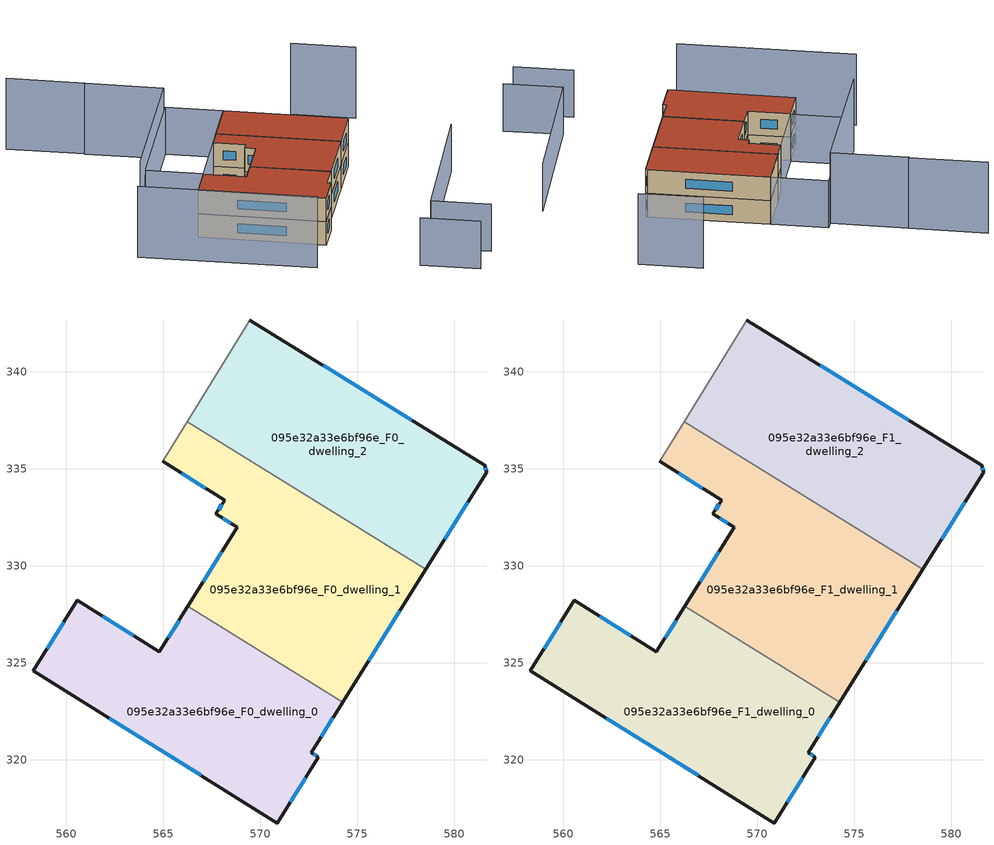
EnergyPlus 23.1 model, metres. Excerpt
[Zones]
095e32a33e6bf96e_F0_dwelling_0
 floor ground (EU_floor_Construction): 574.25,322.96 572.63,320.37 573,320.14 570.87,316.74 558.31,324.59 560.56,328.21 564.81,325.55 566.27,327.9 z0
 wall outside (EU_wall_Construction): 566.27,327.9 564.81,325.55 560.56,328.21 558.31,324.59 570.87,316.74 573,320.14 572.63,320.37 574.25,322.96 z0:3
 wall to 095e32a33e6bf96e_F0_dwelling_1 (EU_wall_Construction): 574.25,322.96 566.27,327.9 z0:3
 window (EU_Window_Construction): 559.86,327.08 559.01,325.72 / 563.48,326.38 561.89,327.38 / 565.81,327.17 565.26,326.28 / 573.14,321.17 573.75,322.15 / 572.89,320.21 572.75,320.3 / 571.54,317.8 572.34,319.08 / 562.22,322.15 566.96,319.19 z0.93:2.07
095e32a33e6bf96e_F0_dwelling_1
 floor ground (EU_floor_Construction): 578.53,329.81 574.25,322.96 566.27,327.9 568.82,331.98 567.71,332.67 568.16,333.38 564.96,335.38 566.22,337.42 z0
 wall outside (EU_wall_Construction): 564.96,335.38 568.16,333.38 567.71,332.67 568.82,331.98 566.27,327.9 / 574.25,322.96 578.53,329.81 z0:3
 wall adiabatic (EU_wall_Construction): 566.22,337.42 564.96,335.38 z0:3
 wall to 095e32a33e6bf96e_F0_dwelling_2 (EU_wall_Construction): 578.53,329.81 566.22,337.42 z0:3
 window (EU_Window_Construction): 565.96,334.75 567.16,334 / 575.59,325.09 577.2,327.67 / 568.03,330.71 567.06,329.17 / 568.06,332.45 568.48,332.19 / 568.02,333.16 567.85,332.89 z0.93:2.07
095e32a33e6bf96e_F0_dwelling_2
 floor ground (EU_floor_Construction): 581.57,335.17 581.67,334.82 578.53,329.81 566.22,337.42 569.46,342.66 z0
 wall outside (EU_wall_Construction): 578.53,329.81 581.67,334.82 581.57,335.17 569.46,342.66 z0:3
 wall adiabatic (EU_wall_Construction): 569.46,342.66 566.22,337.42 z0:3
 window (EU_Window_Construction): 579.51,331.37 580.69,333.26 / 577.8,337.5 573.24,340.33 / 581.64,334.93 581.6,335.06 z0.93:2.07
095e32a33e6bf96e_F1_dwelling_0
 floor to 095e32a33e6bf96e_F0_dwelling_0 (EU_floor_Construction): 574.25,322.96 572.63,320.37 573,320.14 570.87,316.74 558.31,324.59 560.56,328.21 564.8,325.55 566.27,327.9 z3
 wall outside (EU_wall_Construction): 566.27,327.9 564.81,325.55 560.56,328.21 558.31,324.59 570.87,316.74 573,320.14 572.63,320.37 574.25,322.96 z3:6
 wall to 095e32a33e6bf96e_F1_dwelling_1 (EU_wall_Construction): 574.25,322.96 566.27,327.9 z3:6
 window (EU_Window_Construction): 559.86,327.08 559.01,325.72 / 563.48,326.38 561.89,327.38 / 565.81,327.17 565.26,326.28 / 573.14,321.17 573.75,322.15 / 572.89,320.21 572.75,320.3 / 571.54,317.8 572.34,319.08 / 562.22,322.15 566.96,319.19 z3.93:5.07
 roof outside (EU_roof_Construction): 570.87,316.74 573,320.14 572.63,320.37 574.25,322.96 566.27,327.9 564.81,325.55 560.56,328.21 558.31,324.59 z6
095e32a33e6bf96e_F1_dwelling_1
 floor to 095e32a33e6bf96e_F0_dwelling_1 (EU_floor_Construction): 578.53,329.81 574.25,322.96 566.27,327.9 568.82,331.98 567.71,332.67 568.16,333.38 564.96,335.38 566.22,337.42 z3
 wall outside (EU_wall_Construction): 564.96,335.38 568.16,333.38 567.71,332.67 568.82,331.98 566.27,327.9 / 574.25,322.96 578.53,329.81 z3:6
 wall adiabatic (EU_wall_Construction): 566.22,337.42 564.96,335.38 z3:6
 wall to 095e32a33e6bf96e_F1_dwelling_2 (EU_wall_Construction): 578.53,329.81 566.22,337.42 z3:6
 window (EU_Window_Construction): 565.96,334.75 567.16,334 / 575.59,325.09 577.2,327.67 / 568.03,330.71 567.06,329.17 / 568.06,332.45 568.48,332.19 / 568.02,333.16 567.85,332.89 z3.93:5.07
 roof outside (EU_roof_Construction): 574.25,322.96 578.53,329.81 566.22,337.42 564.96,335.38 568.16,333.38 567.71,332.67 568.82,331.98 566.27,327.9 z6
095e32a33e6bf96e_F1_dwelling_2
 floor to 095e32a33e6bf96e_F0_dwelling_2 (EU_floor_Construction): 581.57,335.17 581.67,334.82 578.53,329.81 566.22,337.42 569.46,342.66 z3
 wall outside (EU_wall_Construction): 578.53,329.81 581.67,334.82 581.57,335.17 569.46,342.66 z3:6
 wall adiabatic (EU_wall_Construction): 569.46,342.66 566.22,337.42 z3:6
 window (EU_Window_Construction): 579.51,331.37 580.69,333.26 / 577.8,337.5 573.24,340.33 / 581.64,334.93 581.6,335.06 z3.93:5.07
 roof outside (EU_roof_Construction): 578.53,329.81 581.67,334.82 581.57,335.17 569.46,342.66 566.22,337.42 z6
shading: 549.85,322.6 567.56,311.71 / 555.36,349.97 563.13,345.17 / 563.13,345.17 552.82,328.49 / 547.6,354.82 555.38,350.01 / 587.58,346.19 581.2,350.14 z0:9; 578.65,307.59 584.61,303.93 / 587.54,307.68 581.53,311.23 / 581.53,311.23 591.94,328.89 / 554.91,331.87 563.76,346.19 / 563.76,346.19 569.47,342.66 / 569.47,342.66 560.61,328.34 / 560.61,328.34 554.91,331.87 z0:6
[Building]
EU S2 Campaign: North Axis=0; Terrain=City; Solar Distribution=FullExterior
[Site:Location]
Montreal-Trudeau.Intl.AP: Latitude=45.4667; Longitude=-73.75; Time Zone=-5; Elevation=36
[SizingPeriod:WeatherFileDays]
AnnualSizingPeriod: Begin Month=1; Begin Day of Month=1; End Month=12; End Day of Month=31; Day of Week for Start Day=Monday; Use Weather File Daylight Saving Period=No; Use Weather File Rain and Snow Indicators=No
[MATERIAL]
EU_InternalMass_Material: Roughness=MediumRough; Thickness=0.1; Conductivity=1; Density=1800; Specific Heat=900; Thermal Absorptance=0.9; Solar Absorptance=0.7; Visible Absorptance=0.7
[MATERIAL:NOMASS] Roughness=MediumRough; Thermal Absorptance=0.9; Solar Absorptance=0.7; Visible Absorptance=0.7
Name | Thermal Resistance
EU_wall_NoMass; EU_floor_NoMass | 1.36485
EU_roof_NoMass | 2.55992
[WINDOWMATERIAL:SIMPLEGLAZINGSYSTEM]
EU_Window_SimpleGlazing: UFactor=3.92339; Solar Heat Gain Coefficient=0.8; Visible Transmittance=0.8
[CONSTRUCTION]
EU_wall_Construction: EU_wall_NoMass
EU_roof_Construction: EU_roof_NoMass
EU_floor_Construction: EU_floor_NoMass
EU_Window_Construction: EU_Window_SimpleGlazing
EU_InternalMass_Construction: EU_InternalMass_Material
[ZONE] Type=1; Multiplier=1; Ceiling Height=autocalculate; Floor Area=autocalculate; Part of Total Floor Area=Yes
Name | Volume
095e32a33e6bf96e_F0_dwelling_0 | 267.49
095e32a33e6bf96e_F1_dwelling_0 | 267.489
095e32a33e6bf96e_F0_dwelling_1 | 267.518
095e32a33e6bf96e_F1_dwelling_1 | 267.519
095e32a33e6bf96e_F0_dwelling_2; 095e32a33e6bf96e_F1_dwelling_2 | 267.51
[INTERNALMASS] Construction=EU_InternalMass_Construction
Name | Zone or ZoneList | Surface Area
095e32a33e6bf96e_F0_dwelling_0_EU_InternalMass | 095e32a33e6bf96e_F0_dwelling_0 | 89.1631
095e32a33e6bf96e_F0_dwelling_1_EU_InternalMass | 095e32a33e6bf96e_F0_dwelling_1 | 89.1723
095e32a33e6bf96e_F0_dwelling_2_EU_InternalMass | 095e32a33e6bf96e_F0_dwelling_2 | 89.1703
095e32a33e6bf96e_F1_dwelling_0_EU_InternalMass | 095e32a33e6bf96e_F1_dwelling_0 | 89.1631
095e32a33e6bf96e_F1_dwelling_1_EU_InternalMass | 095e32a33e6bf96e_F1_dwelling_1 | 89.1723
095e32a33e6bf96e_F1_dwelling_2_EU_InternalMass | 095e32a33e6bf96e_F1_dwelling_2 | 89.1703
[OTHEREQUIPMENT] Fuel Type=Electricity; Design Level Calculation Method=Watts/Area; Power per Zone Floor Area=1; Fraction Latent=0; Fraction Radiant=0; Fraction Lost=0; Carbon Dioxide Generation Rate=0; EndUse Subcategory=EU_Step8_InternalGains
Name | Zone or ZoneList or Space or SpaceList | Schedule
EU_Step8_InternalGain_095e32a33e6bf96e_F0_dwelling_0_f000 | 095e32a33e6bf96e_F0_dwelling_0 | EU_Step8_GainSchedule_095e32a33e6bf96e_F0_dwelling_0_f000
EU_Step8_InternalGain_095e32a33e6bf96e_F0_dwelling_1_f000 | 095e32a33e6bf96e_F0_dwelling_1 | EU_Step8_GainSchedule_095e32a33e6bf96e_F0_dwelling_1_f000
EU_Step8_InternalGain_095e32a33e6bf96e_F0_dwelling_2_f000 | 095e32a33e6bf96e_F0_dwelling_2 | EU_Step8_GainSchedule_095e32a33e6bf96e_F0_dwelling_2_f000
EU_Step8_InternalGain_095e32a33e6bf96e_F1_dwelling_0_f000 | 095e32a33e6bf96e_F1_dwelling_0 | EU_Step8_GainSchedule_095e32a33e6bf96e_F1_dwelling_0_f000
EU_Step8_InternalGain_095e32a33e6bf96e_F1_dwelling_1_f000 | 095e32a33e6bf96e_F1_dwelling_1 | EU_Step8_GainSchedule_095e32a33e6bf96e_F1_dwelling_1_f000
EU_Step8_InternalGain_095e32a33e6bf96e_F1_dwelling_2_f000 | 095e32a33e6bf96e_F1_dwelling_2 | EU_Step8_GainSchedule_095e32a33e6bf96e_F1_dwelling_2_f000
[ZONEVENTILATION:DESIGNFLOWRATE] Schedule=EU_AlwaysOn; Design Flow Rate Calculation Method=AirChanges/Hour; Air Changes per Hour=0.860309; Ventilation Type=Natural; Fan Pressure Rise=0; Fan Total Efficiency=1; Constant Term Coefficient=1; Temperature Term Coefficient=0; Velocity Term Coefficient=0; Velocity Squared Term Coefficient=0; Minimum Indoor Temperature=-100; Maximum Indoor Temperature=100; Delta Temperature=-100; Minimum Outdoor Temperature=-100; Maximum Outdoor Temperature=100; Maximum Wind Speed=40
Name | Zone or ZoneList or Space or SpaceList
EU_ConstantAir_095e32a33e6bf96e_F0_dwelling_0 | 095e32a33e6bf96e_F0_dwelling_0
EU_ConstantAir_095e32a33e6bf96e_F0_dwelling_1 | 095e32a33e6bf96e_F0_dwelling_1
EU_ConstantAir_095e32a33e6bf96e_F0_dwelling_2 | 095e32a33e6bf96e_F0_dwelling_2
EU_ConstantAir_095e32a33e6bf96e_F1_dwelling_0 | 095e32a33e6bf96e_F1_dwelling_0
EU_ConstantAir_095e32a33e6bf96e_F1_dwelling_1 | 095e32a33e6bf96e_F1_dwelling_1
EU_ConstantAir_095e32a33e6bf96e_F1_dwelling_2 | 095e32a33e6bf96e_F1_dwelling_2
[HVACTEMPLATE:THERMOSTAT] Constant Heating Setpoint=20; Constant Cooling Setpoint=50
EU_HeatOnly_095e32a33e6bf96e_F0_dwelling_0; EU_HeatOnly_095e32a33e6bf96e_F0_dwelling_1; EU_HeatOnly_095e32a33e6bf96e_F0_dwelling_2; EU_HeatOnly_095e32a33e6bf96e_F1_dwelling_0; EU_HeatOnly_095e32a33e6bf96e_F1_dwelling_1; EU_HeatOnly_095e32a33e6bf96e_F1_dwelling_2
[HVACTEMPLATE:ZONE:IDEALLOADSAIRSYSTEM] System Availability Schedule=EU_AlwaysOn; Maximum Heating Supply Air Temperature=50; Minimum Cooling Supply Air Temperature=13; Maximum Heating Supply Air Humidity Ratio=0.0156; Minimum Cooling Supply Air Humidity Ratio=0.0077; Heating Limit=NoLimit; Cooling Limit=NoLimit; Heating Availability Schedule=EU_AlwaysOn; Cooling Availability Schedule=EU_CoolingOff; Dehumidification Control Type=ConstantSensibleHeatRatio; Cooling Sensible Heat Ratio=0.7; Dehumidification Setpoint=60; Humidification Control Type=None; Humidification Setpoint=30; Outdoor Air Method=None; Outdoor Air Flow Rate per Person=0.00944; Outdoor Air Flow Rate per Zone Floor Area=0; Outdoor Air Flow Rate per Zone=0; Demand Controlled Ventilation Type=None; Outdoor Air Economizer Type=NoEconomizer; Heat Recovery Type=None; Sensible Heat Recovery Effectiveness=0.7; Latent Heat Recovery Effectiveness=0.65
Name | Template Thermostat
095e32a33e6bf96e_F0_dwelling_0 | EU_HeatOnly_095e32a33e6bf96e_F0_dwelling_0
095e32a33e6bf96e_F0_dwelling_1 | EU_HeatOnly_095e32a33e6bf96e_F0_dwelling_1
095e32a33e6bf96e_F0_dwelling_2 | EU_HeatOnly_095e32a33e6bf96e_F0_dwelling_2
095e32a33e6bf96e_F1_dwelling_0 | EU_HeatOnly_095e32a33e6bf96e_F1_dwelling_0
095e32a33e6bf96e_F1_dwelling_1 | EU_HeatOnly_095e32a33e6bf96e_F1_dwelling_1
095e32a33e6bf96e_F1_dwelling_2 | EU_HeatOnly_095e32a33e6bf96e_F1_dwelling_2
[SIZING:ZONE] Zone Cooling Design Supply Air Temperature Input Method=SupplyAirTemperature; Zone Cooling Design Supply Air Temperature=13; Zone Heating Design Supply Air Temperature Input Method=SupplyAirTemperature; Zone Heating Design Supply Air Temperature=50; Zone Cooling Design Supply Air Humidity Ratio=0.008; Zone Heating Design Supply Air Humidity Ratio=0.008; Cooling Design Air Flow Method=DesignDay; Cooling Design Air Flow Rate=0; Cooling Minimum Air Flow per Zone Floor Area=0.000762; Cooling Minimum Air Flow=0; Cooling Minimum Air Flow Fraction=0.2; Heating Design Air Flow Method=DesignDay; Heating Design Air Flow Rate=0; Heating Maximum Air Flow per Zone Floor Area=0.002032; Heating Maximum Air Flow=0.141576; Heating Maximum Air Flow Fraction=0.3; Account for Dedicated Outdoor Air System=No; Dedicated Outdoor Air System Control Strategy=NeutralSupplyAir; Dedicated Outdoor Air Low Setpoint Temperature for Design=autosize; Dedicated Outdoor Air High Setpoint Temperature for Design=autosize; Zone Load Sizing Method=Sensible Load Only No Latent Load; Zone Latent Cooling Design Supply Air Humidity Ratio Input Method=HumidityRatioDifference; Zone Cooling Design Supply Air Humidity Ratio Difference=0.005; Zone Latent Heating Design Supply Air Humidity Ratio Input Method=HumidityRatioDifference; Zone Humidification Design Supply Air Humidity Ratio Difference=0.005
095e32a33e6bf96e_F0_dwelling_0; 095e32a33e6bf96e_F0_dwelling_1; 095e32a33e6bf96e_F0_dwelling_2; 095e32a33e6bf96e_F1_dwelling_0; 095e32a33e6bf96e_F1_dwelling_1; 095e32a33e6bf96e_F1_dwelling_2
[SCHEDULE:CONSTANT]
Name | Hourly Value
EU_AlwaysOn | 1
EU_CoolingOff | 0
[SCHEDULE:FILE] Column Number=1; Rows to Skip at Top=0; Number of Hours of Data=8760; Column Separator=Comma; Interpolate to Timestep=No; Minutes per Item=60; Adjust Schedule for Daylight Savings=Yes
Name | File
EU_Step8_GainSchedule_095e32a33e6bf96e_F0_dwelling_0_f000 | ../../schedules/095e32a33e6bf96e/095e32a33e6bf96e_F0_dwelling_0_f000_gain.csv
EU_Step8_GainSchedule_095e32a33e6bf96e_F0_dwelling_1_f000 | ../../schedules/095e32a33e6bf96e/095e32a33e6bf96e_F0_dwelling_1_f000_gain.csv
EU_Step8_GainSchedule_095e32a33e6bf96e_F0_dwelling_2_f000 | ../../schedules/095e32a33e6bf96e/095e32a33e6bf96e_F0_dwelling_2_f000_gain.csv
EU_Step8_GainSchedule_095e32a33e6bf96e_F1_dwelling_0_f000 | ../../schedules/095e32a33e6bf96e/095e32a33e6bf96e_F1_dwelling_0_f000_gain.csv
EU_Step8_GainSchedule_095e32a33e6bf96e_F1_dwelling_1_f000 | ../../schedules/095e32a33e6bf96e/095e32a33e6bf96e_F1_dwelling_1_f000_gain.csv
EU_Step8_GainSchedule_095e32a33e6bf96e_F1_dwelling_2_f000 | ../../schedules/095e32a33e6bf96e/095e32a33e6bf96e_F1_dwelling_2_f000_gain.csv
